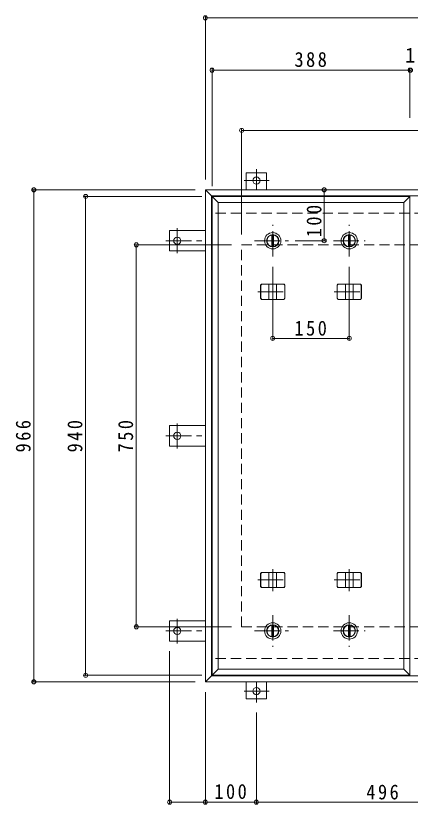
# Model space of a CAD drawing. Units: millimetres at full size, sheet at 1:10. Extents: x -2620 to 2611, y -1962 to 1819.
# Drawn here: x -2429 to -1656, y -242 to 1306 of the extents above; entities that cross this region are included whole.
import ezdxf
from ezdxf.enums import TextEntityAlignment as Align

# ---------------------------------------------------------------- set-up
doc = ezdxf.new("R2010")
doc.units = ezdxf.units.MM
doc.header["$LTSCALE"] = 10
doc.header["$PDMODE"] = 32
doc.header["$PDSIZE"] = 8
doc.linetypes.add('CHAIN1', pattern=[8, 5, -1, 1, -1])
doc.linetypes.add('DASHED2', pattern=[3, 2, -1])
for name, color, linetype, lineweight in [('0-1_躯体', 2, 'DASHED2', 9), ('0-2_仕上', 4, 'Continuous', 9), ('0-3_建具', 4, 'Continuous', 9), ('0-C_084', 2, 'Continuous', 9), ('0-E_090', 3, 'Continuous', 9), ('0-F_092', 7, 'Continuous', 9)]:
    doc.layers.add(name, color=color, linetype=linetype, lineweight=lineweight)
doc.styles.add('ＭＳ ゴシック', font='')
doc.styles.get('ＭＳ ゴシック').set_extended_font_data('MS Gothic')

msp = doc.modelspace()

# ---------------------------------------------------------------- linework, layer by layer
at = {"layer": '0-1_躯体'}
for p, q in [((-877.35, 917.92), (-2045.35, 917.92)), ((-1986.35, 855.92), (-936.35, 855.92)), ((-1986.35, 105.92), (-1986.35, 855.92)), ((-1986.35, 105.92), (-936.35, 105.92)), ((-1267.35, 43.92), (-2045.35, 43.92))]:
    msp.add_line(p, q, dxfattribs=at)
at = {"layer": '0-2_仕上'}
for p, q in [((-2032.35, 938.92), (-2044.35, 950.92)), ((-2044.35, 950.92), (-2044.35, 10.92)), ((-2044.35, 950.92), (-1656.35, 950.92)), ((-1656.35, 950.92), (-1656.35, 10.92)), ((-1668.35, 938.92), (-1668.35, 22.92)), ((-2044.35, 10.92), (-1656.35, 10.92))]:
    msp.add_line(p, q, dxfattribs=at)
for points in [[(-2032.35, 938.92), (-1668.35, 938.92), (-1656.35, 950.92)], [(-2032.35, 938.92), (-2032.35, 22.92), (-2044.35, 10.92)], [(-2032.35, 22.92), (-1668.35, 22.92), (-1656.35, 10.92)]]:
    msp.add_lwpolyline(points, dxfattribs=at)
at = {"layer": '0-3_建具', "color": 2}
for p, q in [((-2057.35, 963.92), (-2045.35, 951.92)), ((-865.35, 963.92), (-2057.35, 963.92)), ((-2057.35, -2.08), (-2057.35, 963.92)), ((-877.35, 951.92), (-2045.35, 951.92)), ((-2045.35, 9.92), (-2045.35, 951.92)), ((-2057.35, -2.08), (-2045.35, 9.92)), ((-877.35, 9.92), (-2045.35, 9.92)), ((-865.35, -2.08), (-2057.35, -2.08))]:
    msp.add_line(p, q, dxfattribs=at)
at = {"layer": '0-3_建具'}
for p, q in [((-1949.18, 776.92), (-1947.45, 778.92)), ((-1949.18, 750.92), (-1949.18, 776.92)), ((-1948.78, 776.92), (-1949.18, 776.92)), ((-1948.78, 776.92), (-1947.05, 778.92)), ((-1948.78, 750.92), (-1948.78, 776.92)), ((-1903.24, 778.92), (-1947.45, 778.92)), ((-1932.85, 748.92), (-1932.85, 778.92)), ((-1917.85, 748.92), (-1917.85, 778.92)), ((-1901.91, 776.92), (-1903.64, 778.92)), ((-1901.51, 776.92), (-1903.24, 778.92)), ((-1901.91, 750.92), (-1901.91, 776.92)), ((-1901.91, 776.92), (-1901.51, 776.92)), ((-1901.51, 750.92), (-1901.51, 776.92)), ((-1799.18, 776.92), (-1797.45, 778.92)), ((-1799.18, 750.92), (-1799.18, 776.92)), ((-1798.78, 776.92), (-1799.18, 776.92)), ((-1798.78, 776.92), (-1797.05, 778.92)), ((-1798.78, 750.92), (-1798.78, 776.92)), ((-1753.24, 778.92), (-1797.45, 778.92)), ((-1782.85, 748.92), (-1782.85, 778.92)), ((-1767.85, 748.92), (-1767.85, 778.92)), ((-1751.91, 776.92), (-1753.64, 778.92)), ((-1751.51, 776.92), (-1753.24, 778.92)), ((-1751.91, 750.92), (-1751.91, 776.92)), ((-1751.91, 776.92), (-1751.51, 776.92)), ((-1751.51, 750.92), (-1751.51, 776.92)), ((-1949.18, 750.92), (-1947.45, 748.92)), ((-1948.78, 750.92), (-1949.18, 750.92)), ((-1948.78, 750.92), (-1947.05, 748.92)), ((-1947.45, 748.92), (-1903.24, 748.92)), ((-1901.91, 750.92), (-1903.64, 748.92)), ((-1901.51, 750.92), (-1903.24, 748.92)), ((-1901.91, 750.92), (-1901.51, 750.92)), ((-1799.18, 750.92), (-1797.45, 748.92)), ((-1798.78, 750.92), (-1799.18, 750.92)), ((-1798.78, 750.92), (-1797.05, 748.92)), ((-1797.45, 748.92), (-1753.24, 748.92)), ((-1751.91, 750.92), (-1753.64, 748.92)), ((-1751.51, 750.92), (-1753.24, 748.92)), ((-1751.91, 750.92), (-1751.51, 750.92)), ((-1949.18, 210.92), (-1947.45, 212.92)), ((-1949.18, 184.92), (-1949.18, 210.92)), ((-1948.78, 210.92), (-1949.18, 210.92)), ((-1948.78, 210.92), (-1947.05, 212.92)), ((-1948.78, 184.92), (-1948.78, 210.92)), ((-1903.24, 212.92), (-1947.45, 212.92)), ((-1932.85, 182.92), (-1932.85, 212.92)), ((-1917.85, 182.92), (-1917.85, 212.92)), ((-1901.91, 210.92), (-1903.64, 212.92)), ((-1901.51, 210.92), (-1903.24, 212.92)), ((-1901.91, 184.92), (-1901.91, 210.92)), ((-1901.91, 210.92), (-1901.51, 210.92)), ((-1901.51, 184.92), (-1901.51, 210.92)), ((-1799.18, 210.92), (-1797.45, 212.92)), ((-1799.18, 184.92), (-1799.18, 210.92)), ((-1798.78, 210.92), (-1799.18, 210.92)), ((-1798.78, 210.92), (-1797.05, 212.92)), ((-1798.78, 184.92), (-1798.78, 210.92)), ((-1753.24, 212.92), (-1797.45, 212.92)), ((-1782.85, 182.92), (-1782.85, 212.92)), ((-1767.85, 182.92), (-1767.85, 212.92)), ((-1751.91, 210.92), (-1753.64, 212.92)), ((-1751.51, 210.92), (-1753.24, 212.92)), ((-1751.91, 184.92), (-1751.91, 210.92)), ((-1751.91, 210.92), (-1751.51, 210.92)), ((-1751.51, 184.92), (-1751.51, 210.92)), ((-1949.18, 184.92), (-1947.45, 182.92)), ((-1948.78, 184.92), (-1949.18, 184.92)), ((-1948.78, 184.92), (-1947.05, 182.92)), ((-1947.45, 182.92), (-1903.24, 182.92)), ((-1901.91, 184.92), (-1903.64, 182.92)), ((-1901.51, 184.92), (-1903.24, 182.92)), ((-1901.91, 184.92), (-1901.51, 184.92)), ((-1799.18, 184.92), (-1797.45, 182.92)), ((-1798.78, 184.92), (-1799.18, 184.92)), ((-1798.78, 184.92), (-1797.05, 182.92)), ((-1797.45, 182.92), (-1753.24, 182.92)), ((-1751.91, 184.92), (-1753.64, 182.92)), ((-1751.51, 184.92), (-1753.24, 182.92)), ((-1751.91, 184.92), (-1751.51, 184.92))]:
    msp.add_line(p, q, dxfattribs=at)
at = {"layer": '0-3_建具', "linetype": 'CHAIN1'}
for p, q in [((-1925.35, 786.04), (-1925.35, 742.8)), ((-1775.35, 786.04), (-1775.35, 742.8)), ((-1954.76, 763.92), (-1895.94, 763.92)), ((-1804.76, 763.92), (-1745.94, 763.92)), ((-1925.35, 175.81), (-1925.35, 219.04)), ((-1775.35, 175.81), (-1775.35, 219.04)), ((-1954.76, 197.92), (-1895.94, 197.92)), ((-1804.76, 197.92), (-1745.94, 197.92))]:
    msp.add_line(p, q, dxfattribs=at)
at = {"layer": '0-C_084', "linetype": 'CHAIN1'}
for p, q in [((-1925.35, 832.92), (-1925.35, 894.92)), ((-1775.35, 832.92), (-1775.35, 894.92)), ((-1961.35, 863.92), (-1894.35, 863.92)), ((-1806.35, 863.92), (-1744.35, 863.92)), ((-1925.35, 128.92), (-1925.35, 66.92)), ((-1775.35, 128.92), (-1775.35, 66.92)), ((-1961.35, 97.92), (-1894.35, 97.92)), ((-1806.35, 97.92), (-1744.35, 97.92))]:
    msp.add_line(p, q, dxfattribs=at)
at = {"layer": '0-C_084'}
for p, q in [((-1926.85, 875.33), (-1926.85, 852.52)), ((-1923.85, 875.33), (-1923.85, 852.52)), ((-1776.85, 875.33), (-1776.85, 852.52)), ((-1773.85, 875.33), (-1773.85, 852.52)), ((-1926.85, 86.52), (-1926.85, 109.33)), ((-1923.85, 86.52), (-1923.85, 109.33)), ((-1776.85, 86.52), (-1776.85, 109.33)), ((-1773.85, 86.52), (-1773.85, 109.33))]:
    msp.add_line(p, q, dxfattribs=at)
for centre, radius in [((-1925.35, 863.92), 16), ((-1925.35, 863.92), 12), ((-1925.35, 863.92), 11.5), ((-1775.35, 863.92), 16), ((-1775.35, 863.92), 12), ((-1775.35, 863.92), 11.5), ((-1925.35, 97.92), 16), ((-1925.35, 97.92), 12), ((-1925.35, 97.92), 11.5), ((-1775.35, 97.92), 16), ((-1775.35, 97.92), 12), ((-1775.35, 97.92), 11.5)]:
    msp.add_circle(centre, radius, dxfattribs=at)
at = {"layer": '0-E_090'}
for p, q in [((-1977.35, 963.92), (-1977.35, 997.12)), ((-1937.35, 997.12), (-1977.35, 997.12)), ((-1937.35, 963.92), (-1937.35, 997.12)), ((-2057.35, 883.92), (-2127.55, 883.92)), ((-2127.55, 883.92), (-2127.55, 843.92)), ((-2057.35, 843.92), (-2127.55, 843.92)), ((-2127.55, 460.92), (-2127.55, 500.92)), ((-2057.35, 500.92), (-2127.55, 500.92)), ((-2057.35, 460.92), (-2127.55, 460.92)), ((-2127.55, 77.92), (-2127.55, 117.92)), ((-2057.35, 117.92), (-2127.55, 117.92)), ((-2057.35, 77.92), (-2127.55, 77.92)), ((-1977.35, -2.08), (-1977.35, -35.28)), ((-1937.35, -2.08), (-1937.35, -35.28)), ((-1937.35, -35.28), (-1977.35, -35.28))]:
    msp.add_line(p, q, dxfattribs=at)
at = {"layer": '0-E_090', "linetype": 'CHAIN1'}
for p, q in [((-1957.35, 1004.28), (-1957.35, 964.12)), ((-1932.51, 982.12), (-1981.39, 982.12)), ((-2112.55, 888.76), (-2112.55, 839.88)), ((-2134.71, 863.92), (-2057.35, 863.92)), ((-2112.55, 456.08), (-2112.55, 504.97)), ((-2134.71, 480.92), (-2057.35, 480.92)), ((-2112.55, 73.08), (-2112.55, 121.97)), ((-2134.71, 97.92), (-2057.35, 97.92)), ((-1957.35, -42.43), (-1957.35, -2.28)), ((-1932.51, -20.28), (-1981.39, -20.28))]:
    msp.add_line(p, q, dxfattribs=at)
at = {"layer": '0-E_090'}
for centre in [(-1957.35, 982.12), (-2112.55, 863.92), (-2112.55, 480.92), (-2112.55, 97.92), (-1957.35, -20.28)]:
    msp.add_circle(centre, 7, dxfattribs=at)
at = {"layer": '0-F_092'}
for p, q in [((-2057.35, 1304.64), (-2057.35, 983.92)), ((-2057.35, 1301.64), (-865.35, 1301.64)), ((-2044.35, 1201.84), (-2044.35, 970.92)), ((-2044.35, 1198.84), (-1656.35, 1198.84)), ((-1656.35, 1201.84), (-1656.35, 1105.55)), ((-1656.35, 1198.84), (-1655.35, 1198.84)), ((-1986.35, 1083.64), (-1986.35, 875.92)), ((-1986.35, 1080.64), (-936.35, 1080.64)), ((-2396.75, 963.92), (-2077.35, 963.92)), ((-2393.75, 963.92), (-2393.75, -2.08)), ((-1824.52, 963.92), (-1824.52, 863.92)), ((-2295.31, 950.92), (-2064.35, 950.92)), ((-2292.31, 10.92), (-2292.31, 950.92)), ((-2195.86, 855.92), (-2006.35, 855.92)), ((-2192.86, 105.92), (-2192.86, 855.92)), ((-1821.52, 863.92), (-1881.24, 863.92)), ((-1925.35, 669.25), (-1925.35, 812.92)), ((-1775.35, 669.25), (-1775.35, 812.92)), ((-1925.35, 672.25), (-1775.35, 672.25)), ((-2195.86, 105.92), (-2006.35, 105.92)), ((-2127.55, -241.33), (-2127.55, 57.92)), ((-2295.31, 10.92), (-2064.35, 10.92)), ((-2396.75, -2.08), (-2077.35, -2.08)), ((-2057.35, -241.33), (-2057.35, -22.08)), ((-1957.35, -241.33), (-1957.35, -62.43)), ((-2127.55, -238.33), (-2057.35, -238.33)), ((-2057.35, -238.33), (-1957.35, -238.33)), ((-1957.35, -238.33), (-1461.35, -238.33))]:
    msp.add_line(p, q, dxfattribs=at)
for p in [(-2057.35, 1301.64), (-2044.35, 1198.84), (-1656.35, 1198.84), (-1655.35, 1198.84), (-1986.35, 1080.64), (-2393.75, 963.92), (-1824.52, 963.92), (-2292.31, 950.92), (-1824.52, 863.92), (-2192.86, 855.92), (-1925.35, 672.25), (-1775.35, 672.25), (-2192.86, 105.92), (-2393.75, -2.08), (-2292.31, 10.92), (-2127.55, -238.33), (-2057.35, -238.33), (-1957.35, -238.33)]:
    msp.add_point(p, dxfattribs=at)

# ---------------------------------------------------------------- texts
at = {"layer": '0-F_092', "color": 2, "style": 'ＭＳ ゴシック'}
msp.add_text('1', height=29.33, dxfattribs=at).set_placement((-1665.85, 1204.84), align=Align.BOTTOM_LEFT)
at = {"layer": '0-F_092', "color": 2, "char_height": 29.33, "attachment_point": 7, "style": 'ＭＳ ゴシック'}
for s, insert in [('\\T1.27;\\W0.9;388', (-1882.85, 1204.84)), ('\\T1.27;\\W0.9;150', (-1882.85, 677.25)), ('\\T1.27;\\W0.9;100', (-2039.85, -232.33)), ('\\T1.27;\\W0.9;496', (-1741.85, -233.33))]:
    msp.add_mtext(s, dxfattribs=dict(at, insert=insert))
at = {"layer": '0-F_092', "color": 2, "char_height": 29.33, "attachment_point": 7, "rotation": 90, "style": 'ＭＳ ゴシック'}
for s, insert in [('\\T1.27;\\W0.9;100', (-1829.52, 870.82)), ('\\T1.27;\\W0.9;966', (-2399.75, 448.42)), ('\\T1.27;\\W0.9;940', (-2298.31, 448.42)), ('\\T1.27;\\W0.9;750', (-2198.86, 448.42))]:
    msp.add_mtext(s, dxfattribs=dict(at, insert=insert))

doc.saveas('drawing.dxf')
